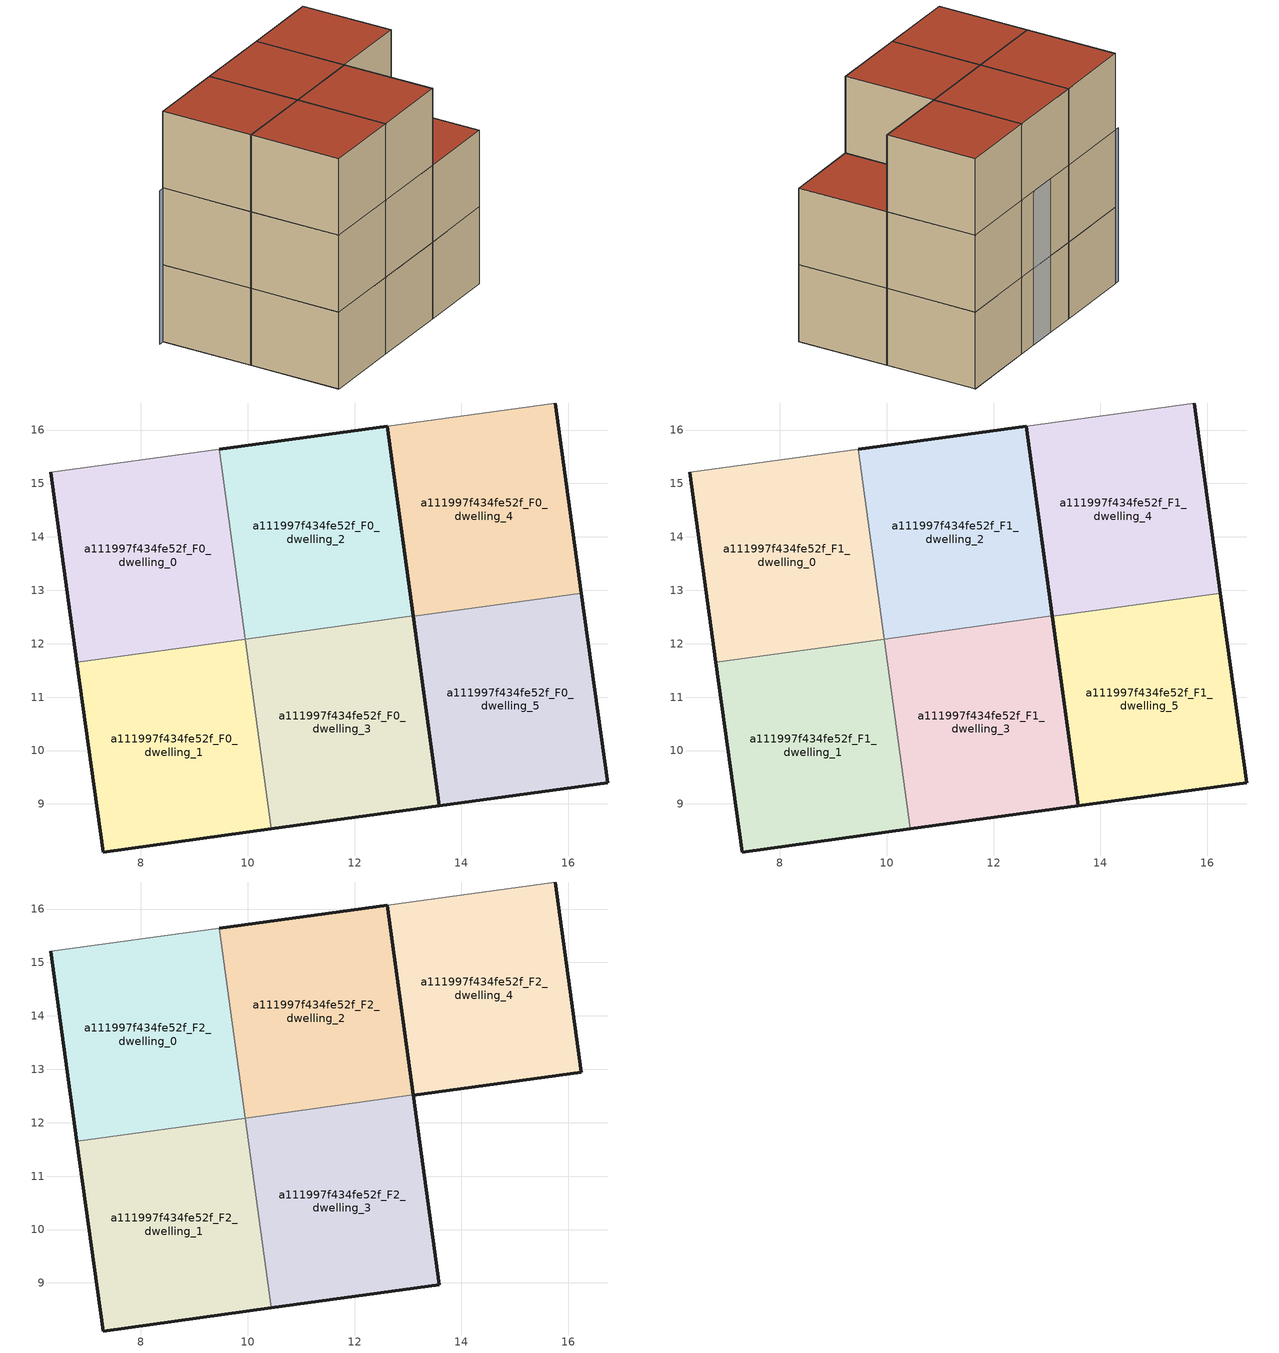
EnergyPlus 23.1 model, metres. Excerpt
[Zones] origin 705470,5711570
a111997f434fe52f_F0_dwelling_0
 floor ground (EU_floor_Construction): 9.95,12.09 9.46,15.64 6.31,15.21 6.8,11.66 z0
 wall outside (EU_wall_Construction): 6.8,11.66 6.31,15.21 z0:3
 wall adiabatic (EU_wall_Construction): 6.31,15.21 9.46,15.64 z0:3
 wall to a111997f434fe52f_F0_dwelling_2 (EU_wall_Construction): 9.46,15.64 9.95,12.09 z0:3
 wall to a111997f434fe52f_F0_dwelling_1 (EU_wall_Construction): 9.95,12.09 6.8,11.66 z0:3
a111997f434fe52f_F0_dwelling_1
 floor ground (EU_floor_Construction): 10.44,8.53 9.95,12.09 6.8,11.66 7.29,8.1 z0
 wall outside (EU_wall_Construction): 10.44,8.53 7.29,8.1 6.8,11.66 z0:3
 wall to a111997f434fe52f_F0_dwelling_3 (EU_wall_Construction): 9.95,12.09 10.44,8.53 z0:3
a111997f434fe52f_F0_dwelling_2
 floor ground (EU_floor_Construction): 13.1,12.52 12.61,16.08 9.46,15.64 9.95,12.09 z0
 wall outside (EU_wall_Construction): 9.46,15.64 12.61,16.08 13.1,12.52 z0:3
 wall to a111997f434fe52f_F0_dwelling_3 (EU_wall_Construction): 13.1,12.52 9.95,12.09 z0:3
a111997f434fe52f_F0_dwelling_3
 floor ground (EU_floor_Construction): 13.58,8.96 13.1,12.52 9.95,12.09 10.44,8.53 z0
 wall outside (EU_wall_Construction): 13.1,12.52 13.58,8.96 10.44,8.53 z0:3
a111997f434fe52f_F0_dwelling_4
 floor ground (EU_floor_Construction): 16.24,12.95 15.75,16.51 12.61,16.08 13.1,12.52 z0
 wall outside (EU_wall_Construction): 15.75,16.51 16.24,12.95 / 13.1,12.52 12.61,16.08 z0:3
 wall adiabatic (EU_wall_Construction): 12.61,16.08 15.75,16.51 z0:3
 wall to a111997f434fe52f_F0_dwelling_5 (EU_wall_Construction): 16.24,12.95 13.1,12.52 z0:3
a111997f434fe52f_F0_dwelling_5
 floor ground (EU_floor_Construction): 16.73,9.4 16.24,12.95 13.1,12.52 13.58,8.96 z0
 wall outside (EU_wall_Construction): 16.24,12.95 16.73,9.4 13.58,8.96 13.1,12.52 z0:3
a111997f434fe52f_F1_dwelling_0
 floor to a111997f434fe52f_F0_dwelling_0 (EU_floor_Construction): 9.95,12.09 9.46,15.64 6.31,15.21 6.8,11.66 z3
 wall outside (EU_wall_Construction): 6.8,11.66 6.31,15.21 z3:6
 wall adiabatic (EU_wall_Construction): 6.31,15.21 9.46,15.64 z3:6
 wall to a111997f434fe52f_F1_dwelling_2 (EU_wall_Construction): 9.46,15.64 9.95,12.09 z3:6
 wall to a111997f434fe52f_F1_dwelling_1 (EU_wall_Construction): 9.95,12.09 6.8,11.66 z3:6
a111997f434fe52f_F1_dwelling_1
 floor to a111997f434fe52f_F0_dwelling_1 (EU_floor_Construction): 10.44,8.53 9.95,12.09 6.8,11.66 7.29,8.1 z3
 wall outside (EU_wall_Construction): 10.44,8.53 7.29,8.1 6.8,11.66 z3:6
 wall to a111997f434fe52f_F1_dwelling_3 (EU_wall_Construction): 9.95,12.09 10.44,8.53 z3:6
a111997f434fe52f_F1_dwelling_2
 floor to a111997f434fe52f_F0_dwelling_2 (EU_floor_Construction): 13.1,12.52 12.61,16.08 9.46,15.64 9.95,12.09 z3
 wall outside (EU_wall_Construction): 9.46,15.64 12.61,16.08 13.1,12.52 z3:6
 wall to a111997f434fe52f_F1_dwelling_3 (EU_wall_Construction): 13.1,12.52 9.95,12.09 z3:6
a111997f434fe52f_F1_dwelling_3
 floor to a111997f434fe52f_F0_dwelling_3 (EU_floor_Construction): 13.58,8.96 13.1,12.52 9.95,12.09 10.44,8.53 z3
 wall outside (EU_wall_Construction): 13.1,12.52 13.58,8.96 10.44,8.53 z3:6
a111997f434fe52f_F1_dwelling_4
 floor to a111997f434fe52f_F0_dwelling_4 (EU_floor_Construction): 16.24,12.95 15.75,16.51 12.61,16.08 13.1,12.52 z3
 wall outside (EU_wall_Construction): 15.75,16.51 16.24,12.95 / 13.1,12.52 12.61,16.08 z3:6
 wall adiabatic (EU_wall_Construction): 12.61,16.08 15.75,16.51 z3:6
 wall to a111997f434fe52f_F1_dwelling_5 (EU_wall_Construction): 16.24,12.95 13.1,12.52 z3:6
a111997f434fe52f_F1_dwelling_5
 floor to a111997f434fe52f_F0_dwelling_5 (EU_floor_Construction): 16.73,9.4 16.24,12.95 13.1,12.52 13.58,8.96 z3
 wall outside (EU_wall_Construction): 16.24,12.95 16.73,9.4 13.58,8.96 13.1,12.52 z3:6
 roof outside (EU_roof_Construction): 16.24,12.95 16.73,9.4 13.58,8.96 13.1,12.52 z6
a111997f434fe52f_F2_dwelling_0
 floor to a111997f434fe52f_F1_dwelling_0 (EU_floor_Construction): 9.95,12.09 9.46,15.64 6.31,15.21 6.8,11.66 z6
 wall outside (EU_wall_Construction): 6.8,11.66 6.31,15.21 z6:9
 wall adiabatic (EU_wall_Construction): 6.31,15.21 9.46,15.64 z6:9
 wall to a111997f434fe52f_F2_dwelling_2 (EU_wall_Construction): 9.46,15.64 9.95,12.09 z6:9
 wall to a111997f434fe52f_F2_dwelling_1 (EU_wall_Construction): 9.95,12.09 6.8,11.66 z6:9
 roof outside (EU_roof_Construction): 9.46,15.64 9.95,12.09 6.8,11.66 6.31,15.21 z9
a111997f434fe52f_F2_dwelling_1
 floor to a111997f434fe52f_F1_dwelling_1 (EU_floor_Construction): 10.44,8.53 9.95,12.09 6.8,11.66 7.29,8.1 z6
 wall outside (EU_wall_Construction): 10.44,8.53 7.29,8.1 6.8,11.66 z6:9
 wall to a111997f434fe52f_F2_dwelling_3 (EU_wall_Construction): 9.95,12.09 10.44,8.53 z6:9
 roof outside (EU_roof_Construction): 9.95,12.09 10.44,8.53 7.29,8.1 6.8,11.66 z9
a111997f434fe52f_F2_dwelling_2
 floor to a111997f434fe52f_F1_dwelling_2 (EU_floor_Construction): 13.1,12.52 12.61,16.08 9.46,15.64 9.95,12.09 z6
 wall outside (EU_wall_Construction): 9.46,15.64 12.61,16.08 13.1,12.52 z6:9
 wall to a111997f434fe52f_F2_dwelling_3 (EU_wall_Construction): 13.1,12.52 9.95,12.09 z6:9
 roof outside (EU_roof_Construction): 12.61,16.08 13.1,12.52 9.95,12.09 9.46,15.64 z9
a111997f434fe52f_F2_dwelling_3
 floor to a111997f434fe52f_F1_dwelling_3 (EU_floor_Construction): 13.58,8.96 13.1,12.52 9.95,12.09 10.44,8.53 z6
 wall outside (EU_wall_Construction): 13.1,12.52 13.58,8.96 10.44,8.53 z6:9
 roof outside (EU_roof_Construction): 13.1,12.52 13.58,8.96 10.44,8.53 9.95,12.09 z9
a111997f434fe52f_F2_dwelling_4
 floor to a111997f434fe52f_F1_dwelling_4 (EU_floor_Construction): 16.24,12.95 15.75,16.51 12.61,16.08 13.1,12.52 z6
 wall outside (EU_wall_Construction): 15.75,16.51 16.24,12.95 13.1,12.52 12.61,16.08 z6:9
 wall adiabatic (EU_wall_Construction): 12.61,16.08 15.75,16.51 z6:9
 roof outside (EU_roof_Construction): 15.75,16.51 16.24,12.95 13.1,12.52 12.61,16.08 z9
shading: 11.8,15.97 6.09,15.17 / 15.75,16.51 11.8,15.95 z0:6
[Building]
EU S2 Campaign: North Axis=0; Terrain=City; Solar Distribution=FullExterior
[Site:Location]
London: Latitude=51.5; Longitude=-0.5; Time Zone=0; Elevation=25
[SizingPeriod:WeatherFileDays]
AnnualSizingPeriod: Begin Month=1; Begin Day of Month=1; End Month=12; End Day of Month=31; Day of Week for Start Day=Monday; Use Weather File Daylight Saving Period=No; Use Weather File Rain and Snow Indicators=No
[MATERIAL]
EU_InternalMass_Material: Roughness=MediumRough; Thickness=0.1; Conductivity=1; Density=1800; Specific Heat=900; Thermal Absorptance=0.9; Solar Absorptance=0.7; Visible Absorptance=0.7
[MATERIAL:NOMASS] Roughness=MediumRough; Thermal Absorptance=0.9; Solar Absorptance=0.7; Visible Absorptance=0.7
Name | Thermal Resistance
EU_wall_NoMass | 1.04674
EU_roof_NoMass | 4.32442
EU_floor_NoMass | 2.04616
[CONSTRUCTION]
EU_wall_Construction: EU_wall_NoMass
EU_roof_Construction: EU_roof_NoMass
EU_floor_Construction: EU_floor_NoMass
EU_InternalMass_Construction: EU_InternalMass_Material
[ZONE] Type=1; Multiplier=1; Ceiling Height=autocalculate; Floor Area=autocalculate; Part of Total Floor Area=Yes
Name | Volume
a111997f434fe52f_F0_dwelling_0 | 34.196
a111997f434fe52f_F1_dwelling_0; a111997f434fe52f_F2_dwelling_0 | 34.1953
a111997f434fe52f_F0_dwelling_1 | 34.1975
a111997f434fe52f_F1_dwelling_1; a111997f434fe52f_F2_dwelling_1 | 34.1982
a111997f434fe52f_F0_dwelling_2; a111997f434fe52f_F1_dwelling_2; a111997f434fe52f_F2_dwelling_2 | 34.1946
a111997f434fe52f_F0_dwelling_3; a111997f434fe52f_F1_dwelling_3; a111997f434fe52f_F2_dwelling_3; a111997f434fe52f_F0_dwelling_4 | 34.2048
a111997f434fe52f_F1_dwelling_4; a111997f434fe52f_F2_dwelling_4 | 34.2041
a111997f434fe52f_F0_dwelling_5 | 34.1997
a111997f434fe52f_F1_dwelling_5 | 34.199
[INTERNALMASS] Construction=EU_InternalMass_Construction
Name | Zone or ZoneList | Surface Area
a111997f434fe52f_F0_dwelling_0_EU_InternalMass | a111997f434fe52f_F0_dwelling_0 | 11.3983
a111997f434fe52f_F0_dwelling_1_EU_InternalMass | a111997f434fe52f_F0_dwelling_1 | 11.3991
a111997f434fe52f_F0_dwelling_2_EU_InternalMass | a111997f434fe52f_F0_dwelling_2 | 11.3983
a111997f434fe52f_F0_dwelling_3_EU_InternalMass | a111997f434fe52f_F0_dwelling_3 | 11.4017
a111997f434fe52f_F0_dwelling_4_EU_InternalMass | a111997f434fe52f_F0_dwelling_4 | 11.4042
a111997f434fe52f_F0_dwelling_5_EU_InternalMass | a111997f434fe52f_F0_dwelling_5 | 11.3993
a111997f434fe52f_F1_dwelling_0_EU_InternalMass | a111997f434fe52f_F1_dwelling_0 | 11.3983
a111997f434fe52f_F1_dwelling_1_EU_InternalMass | a111997f434fe52f_F1_dwelling_1 | 11.3991
a111997f434fe52f_F1_dwelling_2_EU_InternalMass | a111997f434fe52f_F1_dwelling_2 | 11.3983
a111997f434fe52f_F1_dwelling_3_EU_InternalMass | a111997f434fe52f_F1_dwelling_3 | 11.4017
a111997f434fe52f_F1_dwelling_4_EU_InternalMass | a111997f434fe52f_F1_dwelling_4 | 11.4042
a111997f434fe52f_F1_dwelling_5_EU_InternalMass | a111997f434fe52f_F1_dwelling_5 | 11.3993
a111997f434fe52f_F2_dwelling_0_EU_InternalMass | a111997f434fe52f_F2_dwelling_0 | 17.1003
a111997f434fe52f_F2_dwelling_1_EU_InternalMass | a111997f434fe52f_F2_dwelling_1 | 17.1021
a111997f434fe52f_F2_dwelling_2_EU_InternalMass | a111997f434fe52f_F2_dwelling_2 | 11.4015
a111997f434fe52f_F2_dwelling_3_EU_InternalMass | a111997f434fe52f_F2_dwelling_3 | 11.3962
a111997f434fe52f_F2_dwelling_4_EU_InternalMass | a111997f434fe52f_F2_dwelling_4 | 11.3993
[OTHEREQUIPMENT] Fuel Type=Electricity; Design Level Calculation Method=Watts/Area; Power per Zone Floor Area=1; Fraction Latent=0; Fraction Radiant=0; Fraction Lost=0; Carbon Dioxide Generation Rate=0; EndUse Subcategory=EU_Step8_InternalGains
Name | Zone or ZoneList or Space or SpaceList | Schedule
EU_Step8_InternalGain_a111997f434fe52f_F0_dwelling_0_f000 | a111997f434fe52f_F0_dwelling_0 | EU_Step8_GainSchedule_a111997f434fe52f_F0_dwelling_0_f000
EU_Step8_InternalGain_a111997f434fe52f_F0_dwelling_1_f000 | a111997f434fe52f_F0_dwelling_1 | EU_Step8_GainSchedule_a111997f434fe52f_F0_dwelling_1_f000
EU_Step8_InternalGain_a111997f434fe52f_F0_dwelling_2_f000 | a111997f434fe52f_F0_dwelling_2 | EU_Step8_GainSchedule_a111997f434fe52f_F0_dwelling_2_f000
EU_Step8_InternalGain_a111997f434fe52f_F0_dwelling_3_f000 | a111997f434fe52f_F0_dwelling_3 | EU_Step8_GainSchedule_a111997f434fe52f_F0_dwelling_3_f000
EU_Step8_InternalGain_a111997f434fe52f_F0_dwelling_4_f000 | a111997f434fe52f_F0_dwelling_4 | EU_Step8_GainSchedule_a111997f434fe52f_F0_dwelling_4_f000
EU_Step8_InternalGain_a111997f434fe52f_F0_dwelling_5_f000 | a111997f434fe52f_F0_dwelling_5 | EU_Step8_GainSchedule_a111997f434fe52f_F0_dwelling_5_f000
EU_Step8_InternalGain_a111997f434fe52f_F1_dwelling_0_f000 | a111997f434fe52f_F1_dwelling_0 | EU_Step8_GainSchedule_a111997f434fe52f_F1_dwelling_0_f000
EU_Step8_InternalGain_a111997f434fe52f_F1_dwelling_1_f000 | a111997f434fe52f_F1_dwelling_1 | EU_Step8_GainSchedule_a111997f434fe52f_F1_dwelling_1_f000
EU_Step8_InternalGain_a111997f434fe52f_F1_dwelling_2_f000 | a111997f434fe52f_F1_dwelling_2 | EU_Step8_GainSchedule_a111997f434fe52f_F1_dwelling_2_f000
EU_Step8_InternalGain_a111997f434fe52f_F1_dwelling_3_f000 | a111997f434fe52f_F1_dwelling_3 | EU_Step8_GainSchedule_a111997f434fe52f_F1_dwelling_3_f000
EU_Step8_InternalGain_a111997f434fe52f_F1_dwelling_4_f000 | a111997f434fe52f_F1_dwelling_4 | EU_Step8_GainSchedule_a111997f434fe52f_F1_dwelling_4_f000
EU_Step8_InternalGain_a111997f434fe52f_F1_dwelling_5_f000 | a111997f434fe52f_F1_dwelling_5 | EU_Step8_GainSchedule_a111997f434fe52f_F1_dwelling_5_f000
EU_Step8_InternalGain_a111997f434fe52f_F2_dwelling_0_f000 | a111997f434fe52f_F2_dwelling_0 | EU_Step8_GainSchedule_a111997f434fe52f_F2_dwelling_0_f000
EU_Step8_InternalGain_a111997f434fe52f_F2_dwelling_1_f000 | a111997f434fe52f_F2_dwelling_1 | EU_Step8_GainSchedule_a111997f434fe52f_F2_dwelling_1_f000
EU_Step8_InternalGain_a111997f434fe52f_F2_dwelling_2_f000 | a111997f434fe52f_F2_dwelling_2 | EU_Step8_GainSchedule_a111997f434fe52f_F2_dwelling_2_f000
EU_Step8_InternalGain_a111997f434fe52f_F2_dwelling_3_f000 | a111997f434fe52f_F2_dwelling_3 | EU_Step8_GainSchedule_a111997f434fe52f_F2_dwelling_3_f000
EU_Step8_InternalGain_a111997f434fe52f_F2_dwelling_4_f000 | a111997f434fe52f_F2_dwelling_4 | EU_Step8_GainSchedule_a111997f434fe52f_F2_dwelling_4_f000
[ZONEVENTILATION:DESIGNFLOWRATE] Schedule=EU_AlwaysOn; Design Flow Rate Calculation Method=AirChanges/Hour; Air Changes per Hour=0.488719; Ventilation Type=Natural; Fan Pressure Rise=0; Fan Total Efficiency=1; Constant Term Coefficient=1; Temperature Term Coefficient=0; Velocity Term Coefficient=0; Velocity Squared Term Coefficient=0; Minimum Indoor Temperature=-100; Maximum Indoor Temperature=100; Delta Temperature=-100; Minimum Outdoor Temperature=-100; Maximum Outdoor Temperature=100; Maximum Wind Speed=40
Name | Zone or ZoneList or Space or SpaceList
EU_ConstantAir_a111997f434fe52f_F0_dwelling_0 | a111997f434fe52f_F0_dwelling_0
EU_ConstantAir_a111997f434fe52f_F0_dwelling_1 | a111997f434fe52f_F0_dwelling_1
EU_ConstantAir_a111997f434fe52f_F0_dwelling_2 | a111997f434fe52f_F0_dwelling_2
EU_ConstantAir_a111997f434fe52f_F0_dwelling_3 | a111997f434fe52f_F0_dwelling_3
EU_ConstantAir_a111997f434fe52f_F0_dwelling_4 | a111997f434fe52f_F0_dwelling_4
EU_ConstantAir_a111997f434fe52f_F0_dwelling_5 | a111997f434fe52f_F0_dwelling_5
EU_ConstantAir_a111997f434fe52f_F1_dwelling_0 | a111997f434fe52f_F1_dwelling_0
EU_ConstantAir_a111997f434fe52f_F1_dwelling_1 | a111997f434fe52f_F1_dwelling_1
EU_ConstantAir_a111997f434fe52f_F1_dwelling_2 | a111997f434fe52f_F1_dwelling_2
EU_ConstantAir_a111997f434fe52f_F1_dwelling_3 | a111997f434fe52f_F1_dwelling_3
EU_ConstantAir_a111997f434fe52f_F1_dwelling_4 | a111997f434fe52f_F1_dwelling_4
EU_ConstantAir_a111997f434fe52f_F1_dwelling_5 | a111997f434fe52f_F1_dwelling_5
EU_ConstantAir_a111997f434fe52f_F2_dwelling_0 | a111997f434fe52f_F2_dwelling_0
EU_ConstantAir_a111997f434fe52f_F2_dwelling_1 | a111997f434fe52f_F2_dwelling_1
EU_ConstantAir_a111997f434fe52f_F2_dwelling_2 | a111997f434fe52f_F2_dwelling_2
EU_ConstantAir_a111997f434fe52f_F2_dwelling_3 | a111997f434fe52f_F2_dwelling_3
EU_ConstantAir_a111997f434fe52f_F2_dwelling_4 | a111997f434fe52f_F2_dwelling_4
[HVACTEMPLATE:THERMOSTAT] Constant Heating Setpoint=20; Constant Cooling Setpoint=50
EU_HeatOnly_a111997f434fe52f_F0_dwelling_0; EU_HeatOnly_a111997f434fe52f_F0_dwelling_1; EU_HeatOnly_a111997f434fe52f_F0_dwelling_2; EU_HeatOnly_a111997f434fe52f_F0_dwelling_3; EU_HeatOnly_a111997f434fe52f_F0_dwelling_4; EU_HeatOnly_a111997f434fe52f_F0_dwelling_5; EU_HeatOnly_a111997f434fe52f_F1_dwelling_0; EU_HeatOnly_a111997f434fe52f_F1_dwelling_1; EU_HeatOnly_a111997f434fe52f_F1_dwelling_2; EU_HeatOnly_a111997f434fe52f_F1_dwelling_3; EU_HeatOnly_a111997f434fe52f_F1_dwelling_4; EU_HeatOnly_a111997f434fe52f_F1_dwelling_5; EU_HeatOnly_a111997f434fe52f_F2_dwelling_0; EU_HeatOnly_a111997f434fe52f_F2_dwelling_1; EU_HeatOnly_a111997f434fe52f_F2_dwelling_2; EU_HeatOnly_a111997f434fe52f_F2_dwelling_3; EU_HeatOnly_a111997f434fe52f_F2_dwelling_4
[HVACTEMPLATE:ZONE:IDEALLOADSAIRSYSTEM] System Availability Schedule=EU_AlwaysOn; Maximum Heating Supply Air Temperature=50; Minimum Cooling Supply Air Temperature=13; Maximum Heating Supply Air Humidity Ratio=0.0156; Minimum Cooling Supply Air Humidity Ratio=0.0077; Heating Limit=NoLimit; Cooling Limit=NoLimit; Heating Availability Schedule=EU_AlwaysOn; Cooling Availability Schedule=EU_CoolingOff; Dehumidification Control Type=ConstantSensibleHeatRatio; Cooling Sensible Heat Ratio=0.7; Dehumidification Setpoint=60; Humidification Control Type=None; Humidification Setpoint=30; Outdoor Air Method=None; Outdoor Air Flow Rate per Person=0.00944; Outdoor Air Flow Rate per Zone Floor Area=0; Outdoor Air Flow Rate per Zone=0; Demand Controlled Ventilation Type=None; Outdoor Air Economizer Type=NoEconomizer; Heat Recovery Type=None; Sensible Heat Recovery Effectiveness=0.7; Latent Heat Recovery Effectiveness=0.65
Name | Template Thermostat
a111997f434fe52f_F0_dwelling_0 | EU_HeatOnly_a111997f434fe52f_F0_dwelling_0
a111997f434fe52f_F0_dwelling_1 | EU_HeatOnly_a111997f434fe52f_F0_dwelling_1
a111997f434fe52f_F0_dwelling_2 | EU_HeatOnly_a111997f434fe52f_F0_dwelling_2
a111997f434fe52f_F0_dwelling_3 | EU_HeatOnly_a111997f434fe52f_F0_dwelling_3
a111997f434fe52f_F0_dwelling_4 | EU_HeatOnly_a111997f434fe52f_F0_dwelling_4
a111997f434fe52f_F0_dwelling_5 | EU_HeatOnly_a111997f434fe52f_F0_dwelling_5
a111997f434fe52f_F1_dwelling_0 | EU_HeatOnly_a111997f434fe52f_F1_dwelling_0
a111997f434fe52f_F1_dwelling_1 | EU_HeatOnly_a111997f434fe52f_F1_dwelling_1
a111997f434fe52f_F1_dwelling_2 | EU_HeatOnly_a111997f434fe52f_F1_dwelling_2
a111997f434fe52f_F1_dwelling_3 | EU_HeatOnly_a111997f434fe52f_F1_dwelling_3
a111997f434fe52f_F1_dwelling_4 | EU_HeatOnly_a111997f434fe52f_F1_dwelling_4
a111997f434fe52f_F1_dwelling_5 | EU_HeatOnly_a111997f434fe52f_F1_dwelling_5
a111997f434fe52f_F2_dwelling_0 | EU_HeatOnly_a111997f434fe52f_F2_dwelling_0
a111997f434fe52f_F2_dwelling_1 | EU_HeatOnly_a111997f434fe52f_F2_dwelling_1
a111997f434fe52f_F2_dwelling_2 | EU_HeatOnly_a111997f434fe52f_F2_dwelling_2
a111997f434fe52f_F2_dwelling_3 | EU_HeatOnly_a111997f434fe52f_F2_dwelling_3
a111997f434fe52f_F2_dwelling_4 | EU_HeatOnly_a111997f434fe52f_F2_dwelling_4
[SIZING:ZONE] Zone Cooling Design Supply Air Temperature Input Method=SupplyAirTemperature; Zone Cooling Design Supply Air Temperature=13; Zone Heating Design Supply Air Temperature Input Method=SupplyAirTemperature; Zone Heating Design Supply Air Temperature=50; Zone Cooling Design Supply Air Humidity Ratio=0.008; Zone Heating Design Supply Air Humidity Ratio=0.008; Cooling Design Air Flow Method=DesignDay; Cooling Design Air Flow Rate=0; Cooling Minimum Air Flow per Zone Floor Area=0.000762; Cooling Minimum Air Flow=0; Cooling Minimum Air Flow Fraction=0.2; Heating Design Air Flow Method=DesignDay; Heating Design Air Flow Rate=0; Heating Maximum Air Flow per Zone Floor Area=0.002032; Heating Maximum Air Flow=0.141576; Heating Maximum Air Flow Fraction=0.3; Account for Dedicated Outdoor Air System=No; Dedicated Outdoor Air System Control Strategy=NeutralSupplyAir; Dedicated Outdoor Air Low Setpoint Temperature for Design=autosize; Dedicated Outdoor Air High Setpoint Temperature for Design=autosize; Zone Load Sizing Method=Sensible Load Only No Latent Load; Zone Latent Cooling Design Supply Air Humidity Ratio Input Method=HumidityRatioDifference; Zone Cooling Design Supply Air Humidity Ratio Difference=0.005; Zone Latent Heating Design Supply Air Humidity Ratio Input Method=HumidityRatioDifference; Zone Humidification Design Supply Air Humidity Ratio Difference=0.005
a111997f434fe52f_F0_dwelling_0; a111997f434fe52f_F0_dwelling_1; a111997f434fe52f_F0_dwelling_2; a111997f434fe52f_F0_dwelling_3; a111997f434fe52f_F0_dwelling_4; a111997f434fe52f_F0_dwelling_5; a111997f434fe52f_F1_dwelling_0; a111997f434fe52f_F1_dwelling_1; a111997f434fe52f_F1_dwelling_2; a111997f434fe52f_F1_dwelling_3; a111997f434fe52f_F1_dwelling_4; a111997f434fe52f_F1_dwelling_5; a111997f434fe52f_F2_dwelling_0; a111997f434fe52f_F2_dwelling_1; a111997f434fe52f_F2_dwelling_2; a111997f434fe52f_F2_dwelling_3; a111997f434fe52f_F2_dwelling_4
[SCHEDULE:CONSTANT]
Name | Hourly Value
EU_AlwaysOn | 1
EU_CoolingOff | 0
[SCHEDULE:FILE] Column Number=1; Rows to Skip at Top=0; Number of Hours of Data=8760; Column Separator=Comma; Interpolate to Timestep=No; Minutes per Item=60; Adjust Schedule for Daylight Savings=Yes
Name | File
EU_Step8_GainSchedule_a111997f434fe52f_F0_dwelling_0_f000 | ../../schedules/a111997f434fe52f/a111997f434fe52f_F0_dwelling_0_f000_gain.csv
EU_Step8_GainSchedule_a111997f434fe52f_F0_dwelling_1_f000 | ../../schedules/a111997f434fe52f/a111997f434fe52f_F0_dwelling_1_f000_gain.csv
EU_Step8_GainSchedule_a111997f434fe52f_F0_dwelling_2_f000 | ../../schedules/a111997f434fe52f/a111997f434fe52f_F0_dwelling_2_f000_gain.csv
EU_Step8_GainSchedule_a111997f434fe52f_F0_dwelling_3_f000 | ../../schedules/a111997f434fe52f/a111997f434fe52f_F0_dwelling_3_f000_gain.csv
EU_Step8_GainSchedule_a111997f434fe52f_F0_dwelling_4_f000 | ../../schedules/a111997f434fe52f/a111997f434fe52f_F0_dwelling_4_f000_gain.csv
EU_Step8_GainSchedule_a111997f434fe52f_F0_dwelling_5_f000 | ../../schedules/a111997f434fe52f/a111997f434fe52f_F0_dwelling_5_f000_gain.csv
EU_Step8_GainSchedule_a111997f434fe52f_F1_dwelling_0_f000 | ../../schedules/a111997f434fe52f/a111997f434fe52f_F1_dwelling_0_f000_gain.csv
EU_Step8_GainSchedule_a111997f434fe52f_F1_dwelling_1_f000 | ../../schedules/a111997f434fe52f/a111997f434fe52f_F1_dwelling_1_f000_gain.csv
EU_Step8_GainSchedule_a111997f434fe52f_F1_dwelling_2_f000 | ../../schedules/a111997f434fe52f/a111997f434fe52f_F1_dwelling_2_f000_gain.csv
EU_Step8_GainSchedule_a111997f434fe52f_F1_dwelling_3_f000 | ../../schedules/a111997f434fe52f/a111997f434fe52f_F1_dwelling_3_f000_gain.csv
EU_Step8_GainSchedule_a111997f434fe52f_F1_dwelling_4_f000 | ../../schedules/a111997f434fe52f/a111997f434fe52f_F1_dwelling_4_f000_gain.csv
EU_Step8_GainSchedule_a111997f434fe52f_F1_dwelling_5_f000 | ../../schedules/a111997f434fe52f/a111997f434fe52f_F1_dwelling_5_f000_gain.csv
EU_Step8_GainSchedule_a111997f434fe52f_F2_dwelling_0_f000 | ../../schedules/a111997f434fe52f/a111997f434fe52f_F2_dwelling_0_f000_gain.csv
EU_Step8_GainSchedule_a111997f434fe52f_F2_dwelling_1_f000 | ../../schedules/a111997f434fe52f/a111997f434fe52f_F2_dwelling_1_f000_gain.csv
EU_Step8_GainSchedule_a111997f434fe52f_F2_dwelling_2_f000 | ../../schedules/a111997f434fe52f/a111997f434fe52f_F2_dwelling_2_f000_gain.csv
EU_Step8_GainSchedule_a111997f434fe52f_F2_dwelling_3_f000 | ../../schedules/a111997f434fe52f/a111997f434fe52f_F2_dwelling_3_f000_gain.csv
EU_Step8_GainSchedule_a111997f434fe52f_F2_dwelling_4_f000 | ../../schedules/a111997f434fe52f/a111997f434fe52f_F2_dwelling_4_f000_gain.csv
